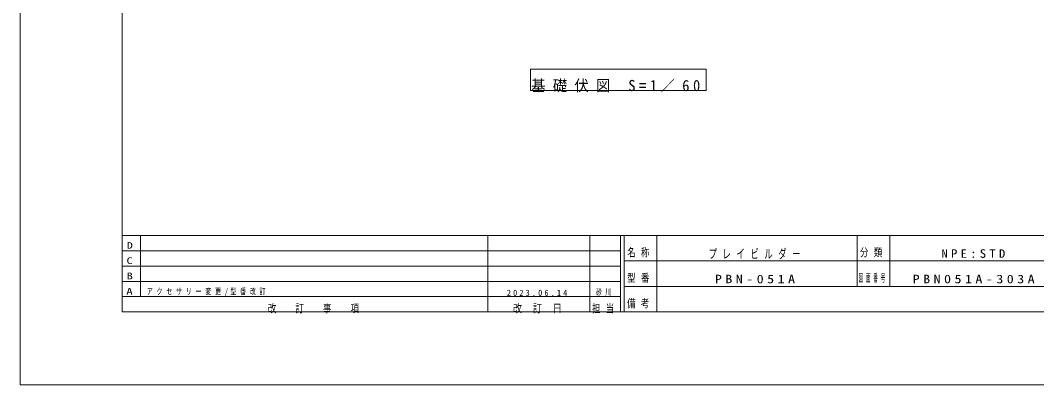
# Model space of a CAD drawing. Units: millimetres on the paper. Extents: x 0 to 420, y -594 to 297.
# Drawn here: x 0 to 279.4, y -594 to -493.9 of the extents above; entities that cross this region are included whole.
import ezdxf
from ezdxf.enums import TextEntityAlignment as Align

# ---------------------------------------------------------------- set-up
doc = ezdxf.new("R2010")
doc.units = ezdxf.units.MM
for name, color, linetype, lineweight in [('0_2', 7, 'Continuous', 13), ('FMT', 7, 'Continuous', 13), ('FMT-TXT', 7, 'Continuous', 13), ('TEXT', 7, 'Continuous', 13)]:
    doc.layers.add(name, color=color, linetype=linetype, lineweight=lineweight)
doc.styles.add('ＭＳ ゴシック', font='')
doc.styles.get('ＭＳ ゴシック').set_extended_font_data('MS Gothic')

msp = doc.modelspace()

# ---------------------------------------------------------------- linework, layer by layer
at = {"layer": '0_2'}
for p, q in [((140.272, -507.267), (140.272, -513.1)), ((188.484, -507.267), (140.272, -507.267)), ((188.484, -513.1), (188.484, -507.267)), ((140.272, -513.1), (188.484, -513.1))]:
    msp.add_line(p, q, dxfattribs=at)
msp.add_lwpolyline([(0, -297), (420, -297), (420, -594), (0, -594)], close=True, dxfattribs=at)
at = {"layer": 'FMT'}
for p, q in [((28, -574), (28, -317)), ((28, -553), (403, -553)), ((33, -553), (33, -569.8)), ((128.5, -553), (128.5, -574)), ((156.5, -553), (156.5, -574)), ((165, -553), (165, -574)), ((166, -553), (166, -574)), ((175, -553), (175, -574)), ((230, -553), (230, -567)), ((239, -553), (239, -567)), ((28, -557.2), (165, -557.2)), ((28, -561.4), (165, -561.4)), ((166, -560), (306, -560)), ((28, -565.6), (165, -565.6)), ((166, -567), (306, -567)), ((28, -569.8), (165, -569.8)), ((403, -574), (28, -574))]:
    msp.add_line(p, q, dxfattribs=at)

# ---------------------------------------------------------------- texts
at = {"layer": 'FMT-TXT', "style": 'ＭＳ ゴシック'}
for s, width, p in [('D', 1.35, (29.25, -557.183)), ('C', 1.35, (29.19, -561.383)), ('B', 1.35, (29.25, -565.583)), ('A', 1.4, (29.131, -569.783))]:
    msp.add_text(s, height=1.833, dxfattribs=dict(at, width=width)).set_placement(p, align=Align.BOTTOM_LEFT)
at = {"layer": 'FMT-TXT', "attachment_point": 7, "style": 'ＭＳ ゴシック'}
for s, insert, char_height in [('\\T1.64;\\W0.75;名称', (166.8, -559), 2.199), ('\\T1.64;\\W0.65;プレイビルダー', (189.165, -559.533), 2.566), ('\\T1.64;\\W0.75;分類', (230.8, -559), 2.199), ('\\T1.5;\\W1.1;NPE:STD', (253.174, -559.167), 2.346), ('\\T1.64;\\W0.75;型番', (166.8, -566), 2.199), ('\\T1.5;\\W1.2;PBN-051A', (190.911, -566.167), 2.346), ('\\T1.64;\\W0.4;図面番号', (230.43, -566), 2.199), ('\\T1.5;\\W1.2;PBN051A-303A', (245.289, -566.167), 2.346), ('\\T1.62;\\W0.7;アクセサリー変更/型番改訂', (34.755, -569.617), 1.686), ('\\T1.5;2023.06.14', (133.727, -569.617), 1.686), ('\\T1.64;\\W0.65;砂川', (158.266, -569.617), 1.686), ('\\T1.64;\\W0.75;改\u3000訂\u3000事\u3000項', (68.05, -574.4), 2.199), ('\\T1.5;\\W0.8;改\\~訂\\~日', (135.4, -574.4), 2.199), ('\\T1.64;\\W0.75;担当', (157.15, -574.4), 2.199), ('\\T1.64;\\W0.75;備考', (166.8, -573), 2.199)]:
    msp.add_mtext(s, dxfattribs=dict(at, insert=insert, char_height=char_height))
at = {"layer": 'TEXT', "insert": (140.411, -513.656), "char_height": 3.055, "attachment_point": 7, "style": 'ＭＳ ゴシック'}
msp.add_mtext('\\T1.5;\\W0.95;基礎伏図\\~S=1／60', dxfattribs=at)

doc.saveas('drawing.dxf')
